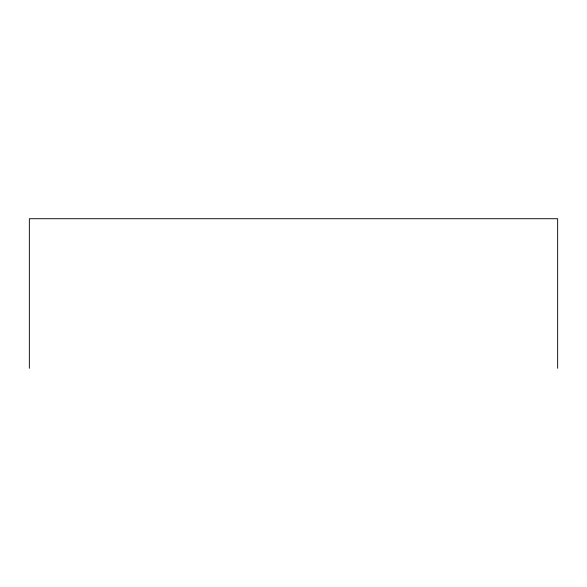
<?xml version="1.0" encoding="UTF-8"?>
<svg xmlns="http://www.w3.org/2000/svg" width="587" height="587" viewBox="0 0 587 587"><rect width="100%" height="100%" fill="white"/><g stroke="black" fill="none" stroke-linecap="round" stroke-linejoin="round"><path stroke-width="0.88" d="M557.65 368.276L557.65 218.724L29.35 218.724L29.35 368.276"/></g></svg>
